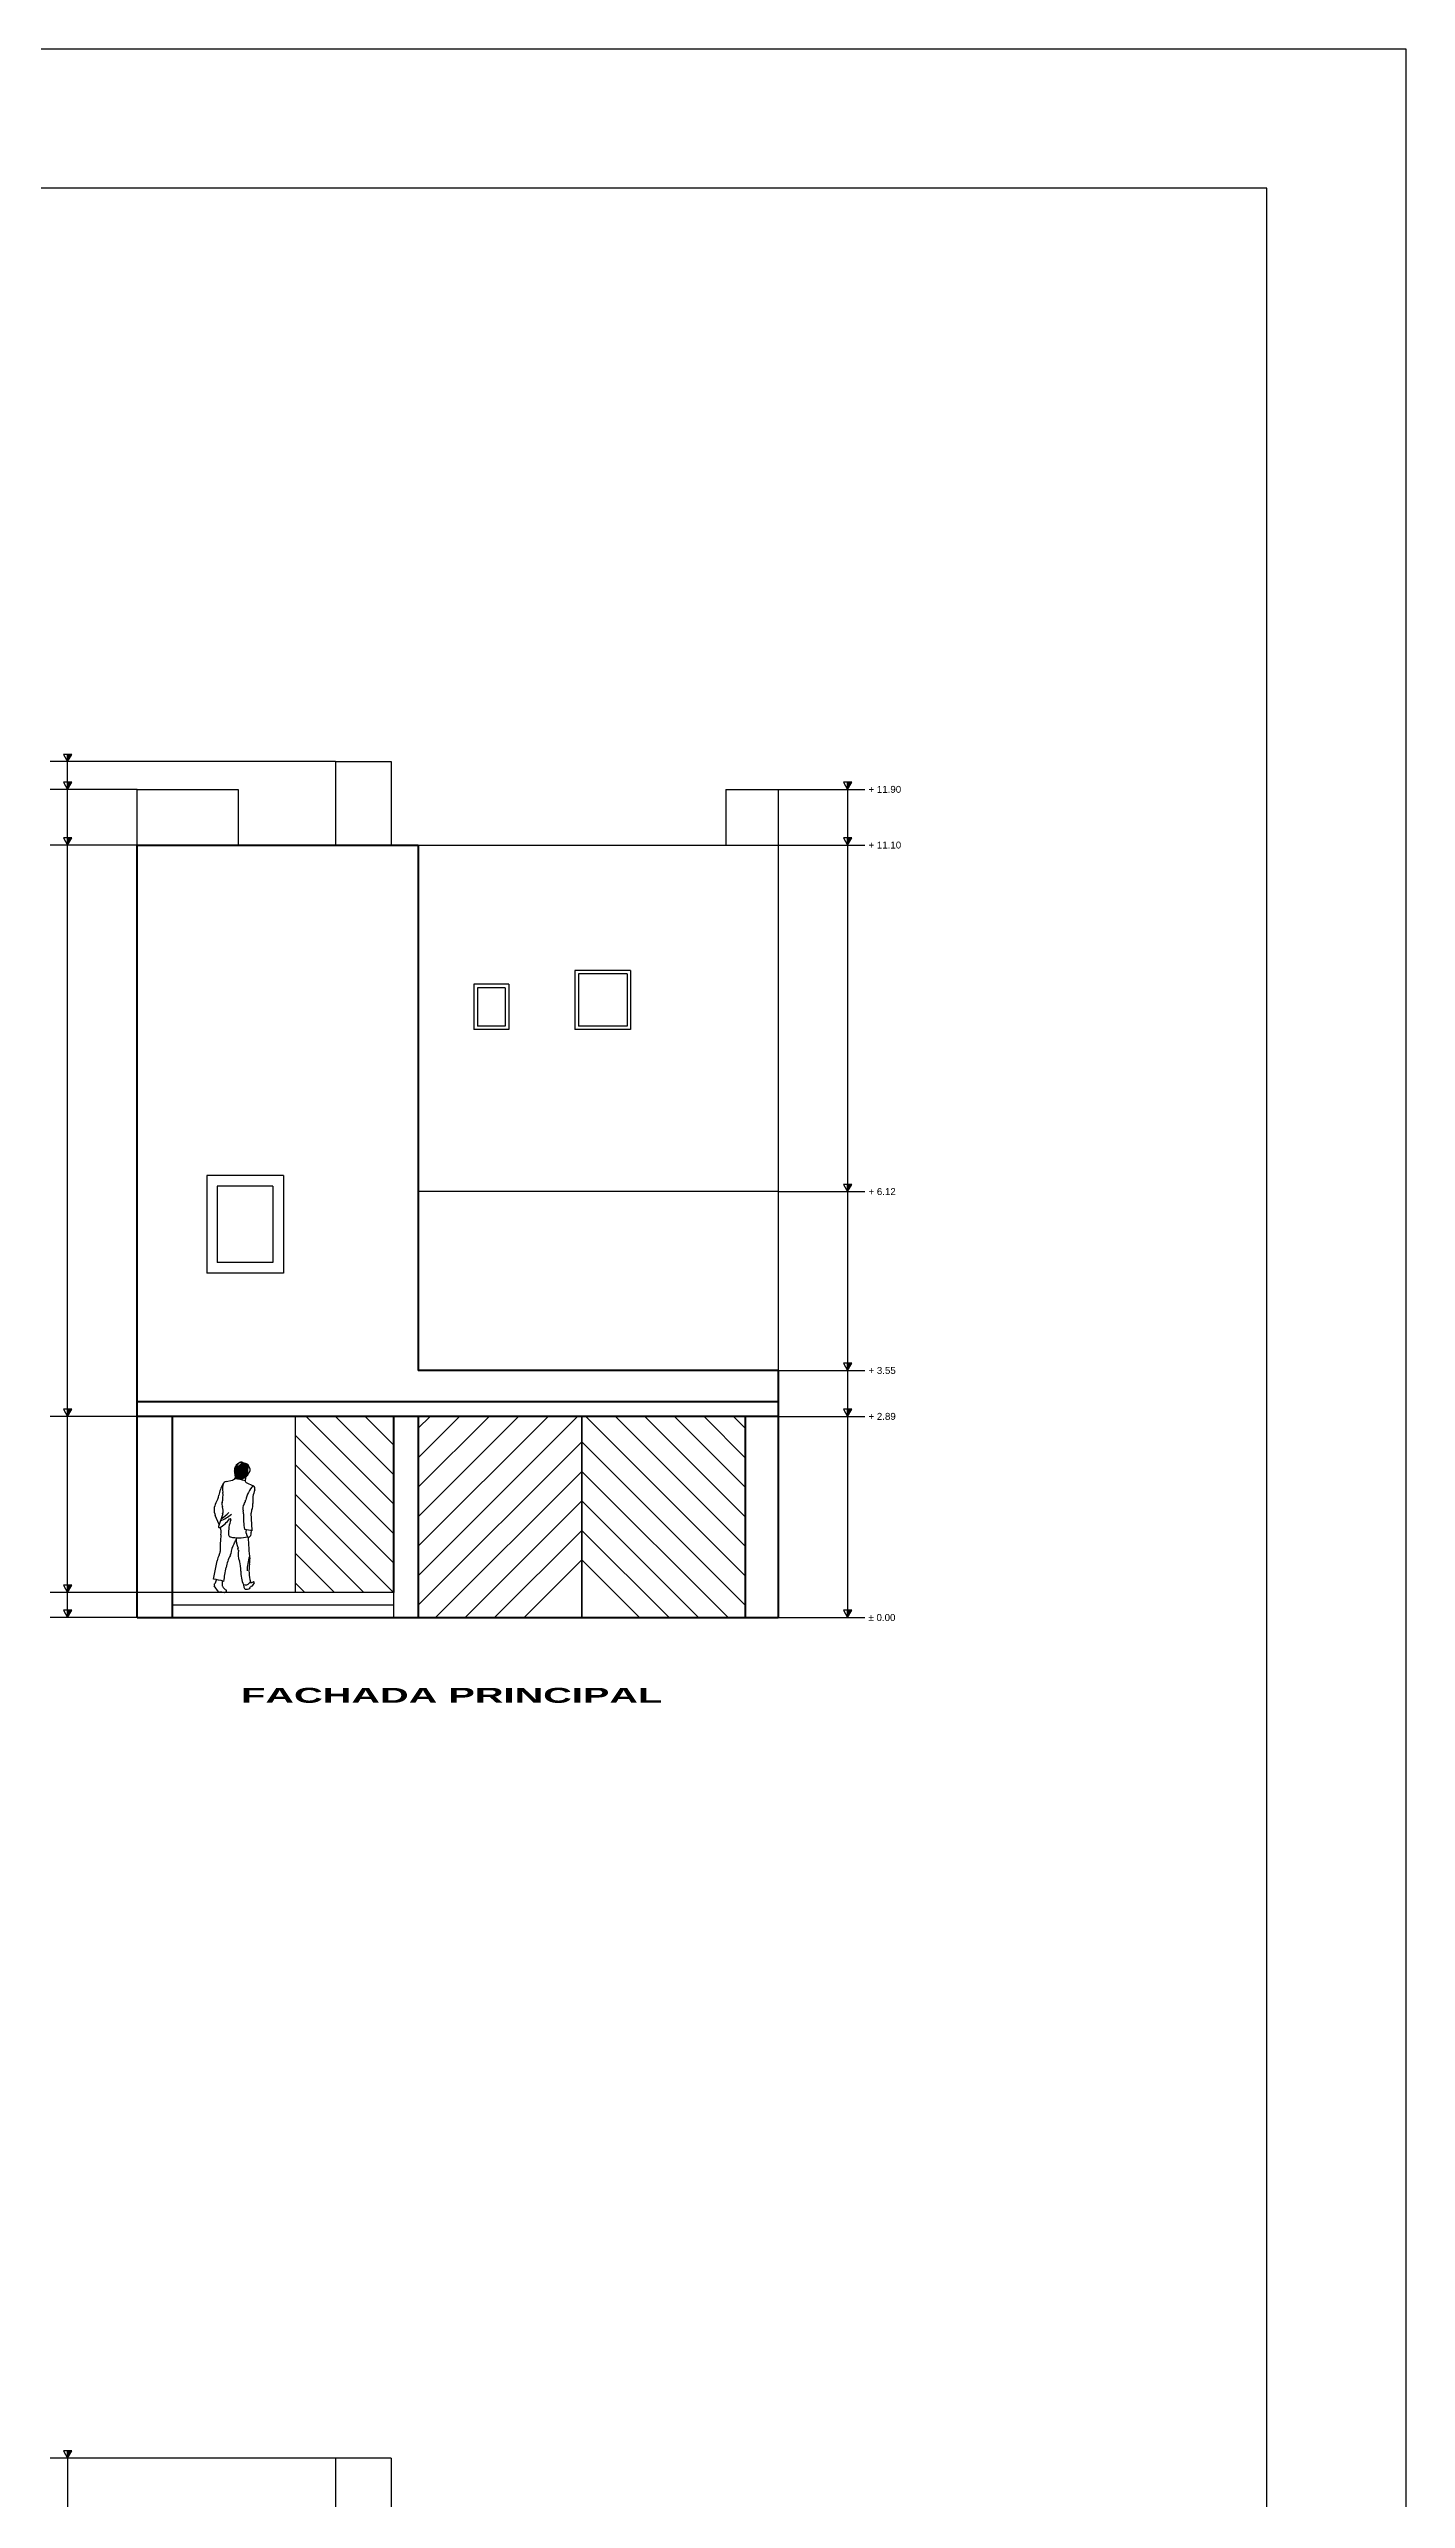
# Model space of a CAD drawing. Header units: inches. Extents: x 20.7 to 104.8, y 84.5 to 143.9.
# Drawn here: x 85.28 to 104.78, y 108.68 to 143.89 of the extents above; entities that cross this region are included whole.
import ezdxf

# ---------------------------------------------------------------- set-up
doc = ezdxf.new("R2010")
doc.units = ezdxf.units.IN
doc.header["$MEASUREMENT"] = 0
for name, color, linetype in [('Cotas', 60, 'Continuous'), ('Formato', 77, 'Continuous'), ('Gradas', 3, 'Continuous'), ('Pared lejana', 152, 'Continuous'), ('Personas', 241, 'Continuous'), ('Puertas', 1, 'Continuous'), ('Ventana', 4, 'Continuous')]:
    doc.layers.add(name, color=color, linetype=linetype)
doc.layers.add('Paredes', color=5, linetype='Continuous', lineweight=80)
doc.styles.add('SANSSERIFBOLD', font='sasb____.pfb', dxfattribs={"width": 0.85, "height": 0.6})
doc.styles.get("Standard").update_dxf_attribs({"font": 'arial.ttf'})

# ---------------------------------------------------------------- blocks, each defined once
blk = doc.blocks.new('T')
at = {"ltscale": 0.5}
blk.add_hatch(color=256, dxfattribs=at).paths.add_polyline_path([(2.6, 0), (0, 0), (2.6, -1.5)])
blk.add_line((0, 0), (2.6, 0), dxfattribs=at)
at = {"linetype": 'Continuous', "ltscale": 0.5}
blk.add_lwpolyline([(0, 0), (2.6, -1.5), (2.6, 1.5)], close=True, dxfattribs=at)
blk = doc.blocks.new('people')
at = {"true_color": 0x2f3232}
h = blk.add_hatch(dxfattribs=at)
h.set_pattern_fill('ANSI38', color=250, scale=0.05, angle=45, style=0)
h.set_pattern_definition([(90, (326.720215, 24.233731), (-0.00625, 9e-19), []), (180, (326.720215, 24.233731), (-0.0125, -0.00625), [0.015625, -0.009375])])
edge = h.paths.add_edge_path()
edge.add_arc((326.658, 24.408), 0.0398, 11.1317, 76.2407)
edge.add_arc((326.617, 24.35), 0.123, 113.2344, 172.903)
edge.add_arc((326.771, 24.869), 0.434, 248.6383, 256.2407)
edge.add_arc((326.591, 24.41), 0.0582, 68.6383, 113.2344)
edge.add_arc((326.559, 24.358), 0.0645, 172.903, 191.7376)
edge.add_arc((326.177, 24.278), 0.325, 0.6648, 11.7376)
edge.add_arc((326.547, 24.283), 0.0448, 180.6648, 256.2568)
edge.add_arc((326.582, 24.424), 0.191, 256.2568, 287.5392)
edge.add_arc((326.621, 24.301), 0.061, 287.5392, 337.6468)
edge.add_arc((326.878, 24.195), 0.217, 139.938, 157.6468)
edge.add_arc((326.789, 24.434), 0.0933, 191.1317, 216.2418)
edge.add_arc((326.684, 24.358), 0.0358, 319.938, 396.2418)
at = {"color": 37}
for p, q in [((326.373, 24.191), (326.465, 24.212)), ((326.653, 24.249), (326.648, 24.198)), ((326.661, 24.176), (326.762, 24.131)), ((326.273, 23.573), (326.217, 23.703)), ((326.324, 23.727), (326.263, 23.543)), ((326.75, 23.491), (326.735, 23.736))]:
    blk.add_line(p, q, dxfattribs=at)
at = {"color": 8}
for p, q in [((326.192, 22.788), (326.244, 23.052)), ((326.265, 22.607), (326.204, 22.69)), ((326.233, 22.781), (326.209, 22.721)), ((326.315, 22.762), (326.318, 22.694)), ((326.361, 22.599), (326.377, 22.61)), ((326.624, 22.708), (326.629, 22.673))]:
    blk.add_line(p, q, dxfattribs=at)
at = {"color": 7}
blk.add_line((326.724, 22.75), (326.711, 22.734), dxfattribs=at)
at = {"color": 250, "true_color": 0x2f3232}
for centre, radius, start, end in [((326.559, 24.358), 0.0645, 172.903, 191.7376), ((326.617, 24.35), 0.123, 113.2344, 172.903), ((326.177, 24.278), 0.325, 0.6648, 11.7376), ((326.591, 24.41), 0.0582, 68.6383, 113.2344), ((326.771, 24.869), 0.434, 248.6383, 256.2407), ((326.658, 24.408), 0.0398, 11.1317, 76.2407), ((326.878, 24.195), 0.217, 139.938, 157.6468), ((326.789, 24.434), 0.0933, 191.1317, 216.2418), ((326.684, 24.358), 0.0358, 319.938, 36.2418), ((326.547, 24.283), 0.0448, 180.6648, 256.2568), ((326.582, 24.424), 0.191, 256.2568, 287.5392), ((326.621, 24.301), 0.061, 287.5392, 337.6468)]:
    blk.add_arc(centre, radius, start, end, dxfattribs=at)
at = {"color": 37}
for centre, radius, start, end in [((325.911, 24.064), 0.365, 330.0578, 348.7633), ((326.851, 23.877), 0.593, 152.2152, 168.7633), ((325.93, 23.986), 0.399, 345.8402, 7.0166), ((326.655, 24.076), 0.333, 163.7872, 187.0166), ((326.39, 24.12), 0.0724, 103.256, 152.2152), ((326.448, 24.283), 0.073, 283.256, 334.5444), ((326.481, 23.713), 0.515, 71.0255, 88.3019), ((326.67, 24.196), 0.0219, 174.5751, 246.0598), ((327.078, 23.836), 0.432, 136.9705, 168.178), ((327.181, 23.915), 0.426, 158.1701, 185.4665), ((326.743, 24.09), 0.0451, 338.1701, 66.0597), ((326.4, 23.783), 0.199, 150.0578, 203.4411), ((326.041, 23.95), 0.485, 299.7251, 322.1534), ((326.094, 24.146), 0.555, 290.8435, 310.1037), ((326.001, 24.138), 0.568, 301.8431, 316.439), ((326.41, 23.865), 0.0965, 165.8402, 202.2302), ((326.184, 23.773), 0.147, 341.7326, 22.2302), ((326.937, 23.456), 0.529, 159.4195, 183.4038), ((326.432, 23.646), 0.00999, 339.4195, 142.1534), ((326.73, 23.803), 0.117, 146.8546, 196.7471), ((326.494, 23.732), 0.129, 356.5823, 16.7471), ((327.431, 23.676), 0.81, 176.5823, 192.2391), ((326.491, 23.959), 0.167, 326.8546, 348.178), ((326.85, 23.743), 0.115, 157.8521, 183.5164), ((326.572, 23.856), 0.186, 337.8521, 5.4665), ((326.275, 23.539), 0.0129, 161.7326, 299.7251), ((326.442, 23.427), 0.0334, 183.4038, 258.5087), ((326.552, 23.965), 0.583, 258.5087, 282.9627), ((326.774, 24.157), 0.666, 258.3556, 267.9638)]:
    blk.add_arc(centre, radius, start, end, dxfattribs=at)
at = {"color": 8}
for centre, radius, start, end in [((328.806, 23.186), 2.519, 174.534, 179.9924), ((325.928, 23.461), 0.373, 354.534, 11.4008), ((326.841, 23.107), 0.402, 151.5146, 173.6281), ((325.326, 23.929), 1.322, 331.5146, 334.1443), ((326.794, 23.356), 0.278, 174.3047, 206.1911), ((330.828, 23.535), 4.14, 181.9686, 186.3209), ((326.517, 22.998), 0.279, 150.7516, 168.8509), ((326.181, 23.186), 0.106, 330.7516, 359.9924), ((305.987, 26.225), 20.646, 350.3255, 350.8906), ((326.867, 22.877), 0.5, 149.8186, 170.8906), ((326.383, 23.158), 0.0588, 329.8186, 353.6282), ((326.498, 23.21), 0.0514, 351.5802, 26.1911), ((326.863, 23.156), 0.317, 171.5802, 199.7946), ((326.201, 22.918), 0.386, 357.7228, 19.7946), ((327.044, 22.885), 0.458, 177.7228, 202.6493), ((327.324, 22.908), 0.648, 161.4987, 180), ((327.265, 22.905), 0.563, 169.755, 196.031), ((326.457, 23.051), 0.258, 349.755, 6.3209), ((326.049, 21.798), 1.001, 73.1531, 81.829), ((326.218, 22.7), 0.0171, 148.5305, 216.3056), ((326.138, 22.749), 0.0762, 328.5305, 338.2916), ((326.278, 22.617), 0.0167, 216.3056, 269.5881), ((326.273, 21.871), 0.729, 83.9695, 89.5881), ((326.334, 22.694), 0.0154, 182.697, 212.5784), ((326.498, 22.8), 0.211, 212.5784, 234.9166), ((326.351, 22.614), 0.0176, 263.9695, 305.1279), ((326.371, 22.619), 0.0102, 305.1279, 54.9166), ((326.648, 22.785), 0.0808, 250.8808, 321.1274), ((326.665, 22.678), 0.0363, 188.106, 262.8731), ((326.669, 22.705), 0.0634, 262.8731, 330.747), ((326.729, 22.839), 0.0979, 262.8145, 291.8728), ((326.748, 22.66), 0.0279, 116.2042, 150.747), ((326.699, 22.76), 0.0839, 296.2042, 342.8074), ((326.769, 22.738), 0.0102, 342.8074, 111.8727)]:
    blk.add_arc(centre, radius, start, end, dxfattribs=at)
at = {"layer": 'Personas'}
for p, q in [((326.661, 23.5), (326.656, 23.469)), ((326.73, 23.492), (326.735, 23.465))]:
    blk.add_line(p, q, dxfattribs=at)
for centre, radius, start, end in [((326.683, 23.465), 0.027, 170.4592, 224.3283), ((326.642, 23.425), 0.0298, 353.2856, 44.3283), ((326.698, 23.418), 0.0262, 173.2856, 325.7475), ((326.644, 23.455), 0.0909, 325.7475, 5.022), ((326.706, 23.46), 0.0292, 5.022, 9.1218)]:
    blk.add_arc(centre, radius, start, end, dxfattribs=at)

msp = doc.modelspace()

# ---------------------------------------------------------------- linework, layer by layer
at = {"layer": 'Cotas'}
for p, q in [((89.399, 133.646), (85.299, 133.646)), ((85.549, 121.346), (85.549, 133.646)), ((86.549, 133.246), (85.299, 133.246)), ((95.759, 133.246), (97.009, 133.246)), ((96.759, 133.246), (96.759, 121.346)), ((86.549, 132.446), (85.299, 132.446)), ((95.759, 132.446), (97.009, 132.446)), ((95.759, 127.466), (97.009, 127.466)), ((95.759, 124.896), (97.009, 124.896)), ((86.549, 124.236), (85.299, 124.236)), ((95.759, 124.236), (97.009, 124.236)), ((87.049, 121.706), (85.299, 121.706)), ((87.049, 121.346), (85.299, 121.346)), ((95.759, 121.346), (97.009, 121.346)), ((89.399, 109.268), (85.299, 109.268)), ((85.549, 109.268), (85.549, 96.968))]:
    msp.add_line(p, q, dxfattribs=at)
at = {"layer": 'Formato'}
for points in [[(20.685, 84.486), (104.785, 84.486), (104.785, 143.886), (20.685, 143.886)], [(22.685, 86.486), (102.785, 86.486), (102.785, 141.886), (22.685, 141.886)]]:
    msp.add_lwpolyline(points, close=True, dxfattribs=at)
at = {"layer": 'Gradas'}
for p, q in [((90.232, 121.706), (87.049, 121.706)), ((90.232, 121.526), (87.049, 121.526)), ((90.232, 121.706), (90.232, 121.346))]:
    msp.add_line(p, q, dxfattribs=at)
at = {"layer": 'Pared lejana'}
for p, q in [((89.399, 133.646), (90.199, 133.646)), ((89.399, 133.646), (89.399, 132.446)), ((90.199, 133.646), (90.199, 132.446)), ((86.549, 132.446), (86.549, 133.246)), ((86.549, 133.246), (87.999, 133.246)), ((87.999, 133.246), (87.999, 132.446)), ((95.009, 133.246), (95.759, 133.246)), ((95.009, 133.246), (95.009, 132.446)), ((95.759, 133.246), (95.759, 132.446)), ((90.589, 132.446), (95.759, 132.446)), ((95.759, 132.446), (95.759, 124.896)), ((95.759, 127.466), (90.589, 127.466)), ((89.399, 109.268), (89.399, 107.268)), ((90.199, 109.268), (89.399, 109.268)), ((90.199, 109.268), (90.199, 107.268))]:
    msp.add_line(p, q, dxfattribs=at)
at = {"layer": 'Paredes'}
for p, q in [((86.549, 121.346), (86.549, 132.446)), ((86.549, 132.446), (90.589, 132.446)), ((90.589, 132.446), (90.589, 124.896)), ((104.785, 128.496), (104.785, 128.496)), ((95.759, 124.896), (90.589, 124.896)), ((95.759, 124.896), (95.759, 121.346)), ((95.759, 124.446), (86.549, 124.446)), ((95.759, 124.236), (86.549, 124.236)), ((87.049, 124.236), (87.049, 121.346)), ((90.232, 124.236), (90.232, 121.706)), ((90.589, 124.236), (90.589, 121.346)), ((95.289, 124.236), (95.289, 121.346)), ((86.549, 121.346), (95.759, 121.346))]:
    msp.add_line(p, q, dxfattribs=at)
at = {"layer": 'Puertas'}
for p, q in [((88.819, 124.236), (88.819, 121.706)), ((90.232, 122.555), (88.819, 123.968)), ((90.232, 122.979), (88.975, 124.236)), ((90.232, 123.403), (89.399, 124.236)), ((90.232, 123.827), (89.824, 124.236)), ((90.232, 124.236), (90.232, 121.706)), ((92.879, 124.236), (90.589, 121.946)), ((92.455, 124.236), (90.589, 122.37)), ((92.03, 124.236), (90.589, 122.795)), ((91.606, 124.236), (90.589, 123.219)), ((91.182, 124.236), (90.589, 123.643)), ((90.758, 124.236), (90.589, 124.067)), ((92.03, 124.236), (90.589, 122.795)), ((92.939, 124.236), (92.939, 121.346)), ((92.939, 121.346), (92.939, 124.236)), ((92.999, 124.236), (95.289, 121.946)), ((93.423, 124.236), (95.289, 122.37)), ((93.847, 124.236), (95.289, 122.795)), ((93.847, 124.236), (95.289, 122.795)), ((94.272, 124.236), (95.289, 123.219)), ((94.696, 124.236), (95.289, 123.643)), ((95.12, 124.236), (95.289, 124.067)), ((92.939, 123.872), (90.589, 121.522)), ((92.939, 123.872), (95.289, 121.522)), ((90.232, 122.13), (88.819, 123.544)), ((92.939, 123.447), (90.837, 121.346)), ((92.939, 123.447), (95.04, 121.346)), ((90.232, 121.706), (88.819, 123.119)), ((92.939, 123.023), (91.262, 121.346)), ((92.939, 123.023), (94.616, 121.346)), ((89.808, 121.706), (88.819, 122.695)), ((92.939, 122.599), (91.686, 121.346)), ((92.939, 122.599), (94.192, 121.346)), ((89.384, 121.706), (88.819, 122.271)), ((92.939, 122.175), (92.11, 121.346)), ((92.939, 122.175), (93.768, 121.346)), ((88.959, 121.706), (88.819, 121.846))]:
    msp.add_line(p, q, dxfattribs=at)
at = {"layer": 'Ventana'}
for p, q in [((93.639, 130.646), (92.839, 130.646)), ((92.839, 130.646), (92.839, 129.796)), ((93.639, 130.646), (93.639, 129.796)), ((91.889, 130.446), (91.389, 130.446)), ((91.389, 130.446), (91.389, 129.796)), ((91.839, 130.396), (91.439, 130.396)), ((91.439, 130.396), (91.439, 129.846)), ((91.839, 130.396), (91.839, 129.846)), ((91.889, 130.446), (91.889, 129.796)), ((93.589, 130.596), (92.889, 130.596)), ((92.889, 130.596), (92.889, 129.846)), ((93.589, 130.596), (93.589, 129.846)), ((91.889, 129.796), (91.389, 129.796)), ((91.839, 129.846), (91.439, 129.846)), ((93.639, 129.796), (92.839, 129.796)), ((93.589, 129.846), (92.889, 129.846)), ((88.649, 127.696), (87.549, 127.696)), ((87.549, 127.696), (87.549, 126.296)), ((88.499, 127.546), (87.699, 127.546)), ((87.699, 127.546), (87.699, 126.446)), ((88.499, 127.546), (88.499, 126.446)), ((88.649, 127.696), (88.649, 126.296)), ((88.499, 126.446), (87.699, 126.446)), ((88.649, 126.296), (87.549, 126.296))]:
    msp.add_line(p, q, dxfattribs=at)

# ---------------------------------------------------------------- block references
at = {"layer": 'Cotas', "color": 8, "xscale": 0.03999999999996362, "yscale": 0.03999999999996362, "zscale": 0.03999999999996362, "rotation": 90}
for p in [(85.549, 133.646), (85.549, 133.246), (96.759, 133.246), (85.549, 132.446), (96.759, 132.446), (96.759, 127.466), (96.759, 124.896), (85.549, 124.236), (96.759, 124.236), (85.549, 121.706), (85.549, 121.346), (96.759, 121.346), (85.549, 109.268)]:
    msp.add_blockref('T', p, dxfattribs=at)
at = {"layer": 'Personas'}
msp.add_blockref('people', (-238.547, 99.11), dxfattribs=at)

# ---------------------------------------------------------------- texts
at = {"layer": 'Cotas', "color": 7, "style": 'SANSSERIFBOLD', "width": 1.9}
msp.add_text('FACHADA PRINCIPAL', height=0.21494, dxfattribs=at).set_placement((88.042, 120.121))
at = {"layer": 'Cotas', "char_height": 0.1, "attachment_point": 1}
for s, insert, width in [('+ 11.90', (97.059, 133.297), 0.4828), ('+ 11.10', (97.059, 132.497), 0.46554), ('+ 6.12', (97.059, 127.517), 0.39809), ('+ 3.55', (97.059, 124.947), 0.40387), ('+ 2.89', (97.059, 124.287), 0.42942), ('± 0.00', (97.059, 121.397), 0.37766)]:
    msp.add_mtext(s, dxfattribs=dict(at, insert=insert, width=width))

doc.saveas('drawing.dxf')
